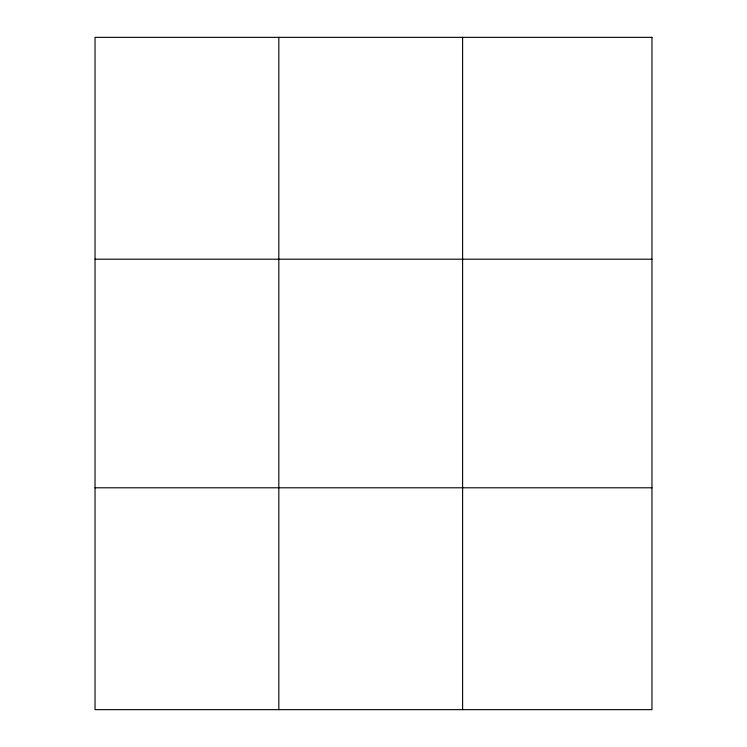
<?xml version="1.0" encoding="UTF-8"?>
<svg xmlns="http://www.w3.org/2000/svg" width="747" height="747" viewBox="0 0 747 747"><rect width="100%" height="100%" fill="white"/><g stroke="black" fill="none" stroke-linecap="round" stroke-linejoin="round"><path stroke-width="1.12" d="M278.827 37.35L278.827 709.65M462.608 37.35L462.608 709.65M95.037 259.209L651.963 259.209M95.037 487.791L651.963 487.791M651.963 37.35L651.963 709.65L95.037 709.65L95.037 37.35L651.963 37.35"/></g></svg>
